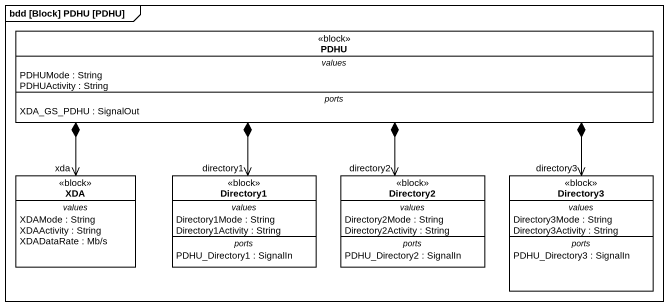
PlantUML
@startuml
mainframe bdd [Block] PDHU [PDHU]
hide circle
hide empty members
class PDHU <<block>> {
  -- values --
  PDHUMode : String
  PDHUActivity : String
  -- ports --
  XDA_GS_PDHU : SignalOut
}
class XDA <<block>> {
  -- values --
  XDAMode : String
  XDAActivity : String
  XDADataRate : Mb/s
}
class Directory1 <<block>> {
  -- values --
  Directory1Mode : String
  Directory1Activity : String
  -- ports --
  PDHU_Directory1 : SignalIn
}
class Directory2 <<block>> {
  -- values --
  Directory2Mode : String
  Directory2Activity : String
  -- ports --
  PDHU_Directory2 : SignalIn
}
class Directory3 <<block>> {
  -- values --
  Directory3Mode : String
  Directory3Activity : String
  -- ports --
  PDHU_Directory3 : SignalIn
}
PDHU *-left-> "xda" XDA
PDHU *--> "directory1" Directory1
PDHU *--> "directory2" Directory2
PDHU *--> "directory3" Directory3
@enduml
